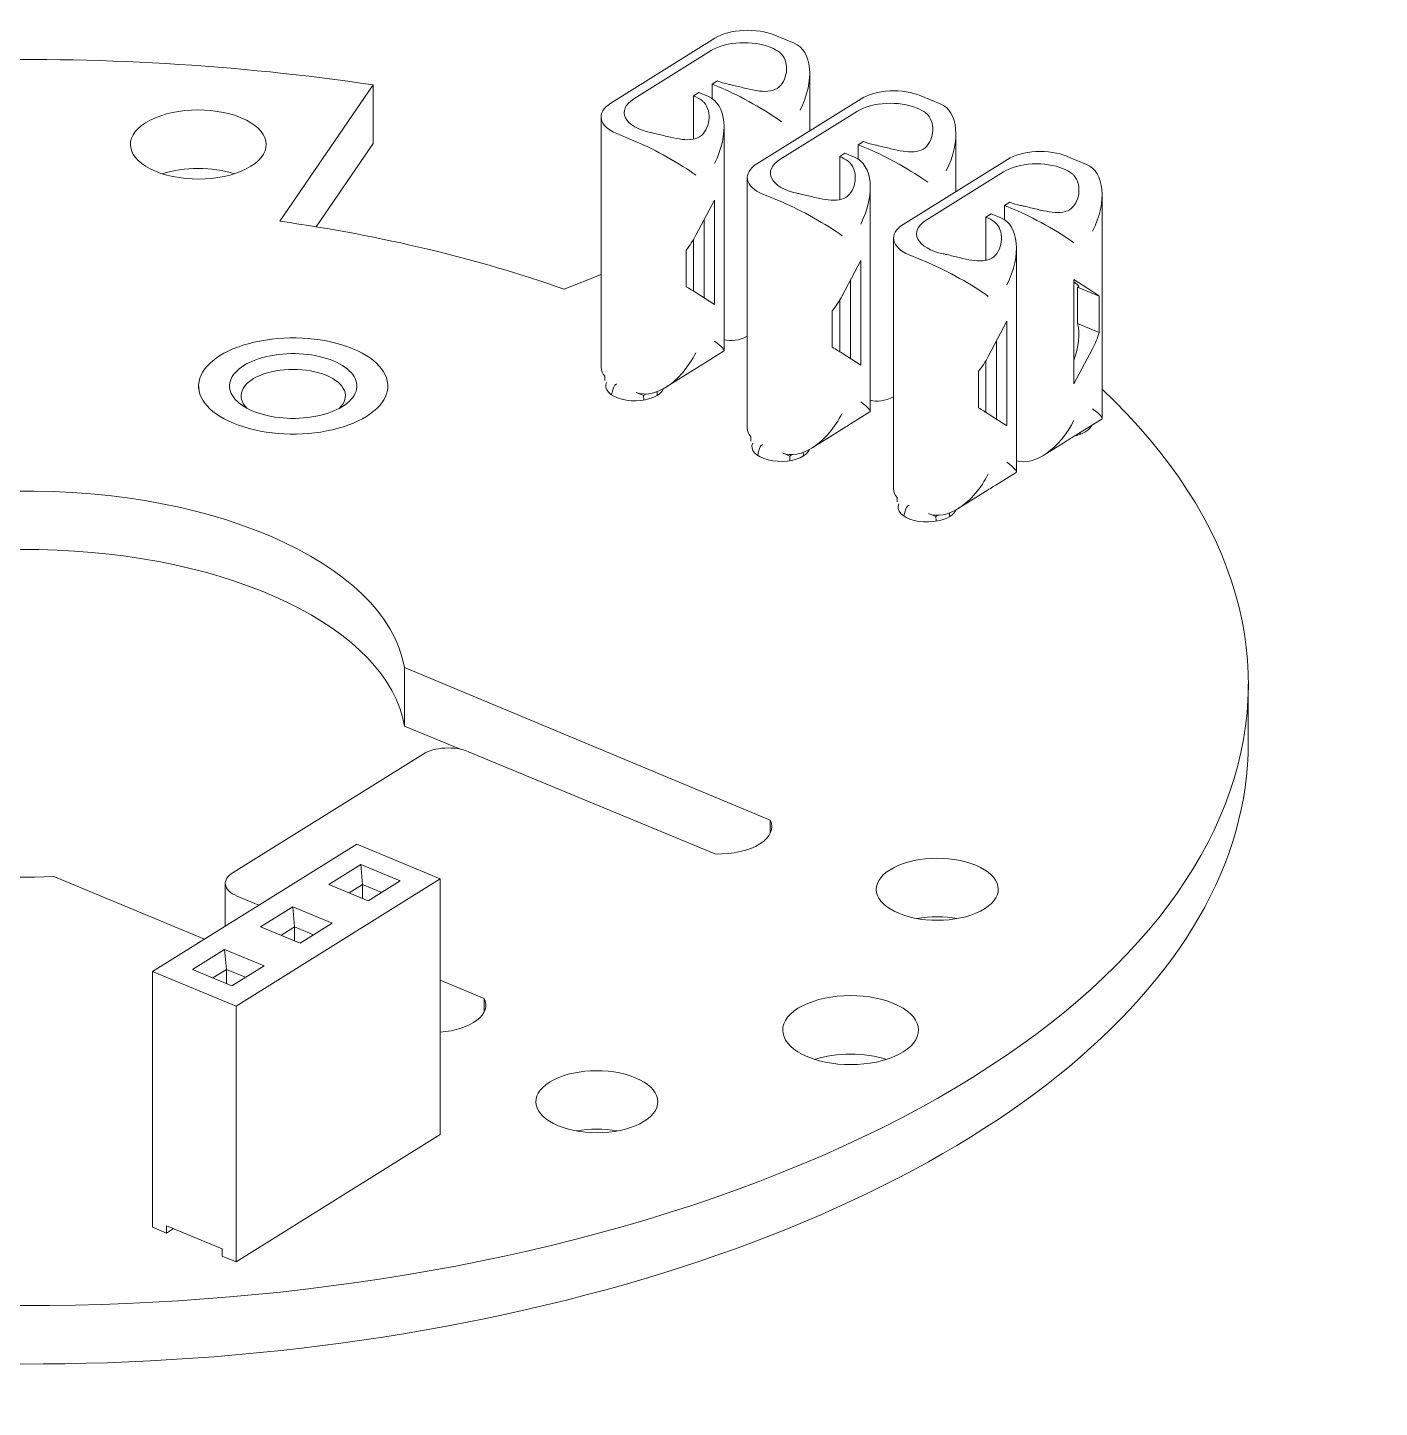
# Model space of a CAD drawing. Header units: millimetres. Extents: x 0 to 420, y 0 to 297.
# Drawn here: x 314.41 to 346.27, y 206.48 to 239 of the extents above; entities that cross this region are included whole.
import ezdxf

# ---------------------------------------------------------------- set-up
doc = ezdxf.new("R2010")
doc.units = ezdxf.units.MM

# ---------------------------------------------------------------- blocks, each defined once
blk = doc.blocks.new('A$C5d51d3c2')
at = {"color": 0, "linetype": 'Continuous', "lineweight": 0, "extrusion": (3.88578e-16, 0.861051, 0.508519)}
for p, q in [((311.984, 133.195), (309.526, 131.661)), ((313.848, 133.078), (313.391, 133.267)), ((310.07, 131.764), (311.896, 132.903)), ((314.216, 132.367), (314.216, 131.01)), ((301.731, 128.881), (303.93, 132.093)), ((303.93, 132.093), (303.93, 130.715)), ((312.04, 132.187), (311.916, 132.11)), ((311.916, 132.11), (312.145, 132.016)), ((311.916, 132.11), (311.916, 131.772)), ((311.601, 131.913), (311.477, 131.836)), ((311.477, 131.836), (311.477, 130.815)), ((311.829, 131.819), (311.601, 131.913)), ((315.429, 131.766), (312.971, 130.233)), ((317.293, 131.65), (316.836, 131.839)), ((313.516, 130.335), (315.342, 131.475)), ((309.301, 131.34), (309.301, 125.433)), ((312.197, 125.835), (312.197, 131.107)), ((302.585, 128.75), (303.93, 130.715)), ((310.126, 130.756), (309.669, 130.946)), ((315.485, 130.759), (315.362, 130.682)), ((317.661, 130.939), (317.661, 129.582)), ((315.046, 130.485), (314.923, 130.408)), ((314.923, 130.408), (314.923, 129.387)), ((315.275, 130.39), (315.046, 130.485)), ((315.362, 130.682), (315.591, 130.587)), ((315.362, 130.682), (315.362, 130.344)), ((320.739, 130.222), (320.281, 130.411)), ((318.874, 130.338), (316.417, 128.805)), ((312.746, 129.912), (312.746, 124.005)), ((316.961, 128.907), (318.787, 130.046)), ((313.572, 129.328), (313.115, 129.518)), ((315.643, 124.406), (315.643, 129.679)), ((321.107, 129.51), (321.107, 124.238)), ((311.973, 129.381), (311.533, 128.55)), ((311.973, 126.918), (311.973, 129.381)), ((318.93, 129.331), (318.807, 129.254)), ((318.807, 129.254), (319.036, 129.159)), ((318.807, 129.254), (318.807, 128.915)), ((311.729, 127.075), (311.729, 128.92)), ((318.491, 129.057), (318.368, 128.98)), ((318.368, 128.98), (318.368, 127.958)), ((318.72, 128.962), (318.491, 129.057)), ((311.477, 128.451), (311.477, 127.236)), ((316.192, 128.484), (316.192, 122.577)), ((311.304, 128.201), (311.304, 127.34)), ((319.088, 122.978), (319.088, 128.251)), ((315.418, 127.953), (314.979, 127.122)), ((315.418, 125.49), (315.418, 127.953)), ((317.017, 127.9), (316.56, 128.09)), ((309.301, 127.623), (308.433, 127.281)), ((315.174, 125.647), (315.174, 127.492)), ((320.882, 127.227), (320.443, 127.51)), ((320.443, 127.51), (320.443, 125.047)), ((311.533, 127.201), (311.973, 126.918)), ((320.531, 126.468), (320.531, 127.329)), ((320.531, 127.329), (321.038, 127.119)), ((314.923, 127.023), (314.923, 125.808)), ((321.038, 126.258), (321.038, 127.119)), ((314.749, 126.773), (314.749, 125.912)), ((318.863, 126.525), (318.424, 125.694)), ((318.863, 124.062), (318.863, 126.525)), ((320.531, 126.468), (321.038, 126.258)), ((318.62, 124.219), (318.62, 126.064)), ((320.443, 125.047), (320.882, 125.878)), ((312.188, 125.818), (311.736, 125.536)), ((314.979, 125.773), (315.418, 125.49)), ((318.368, 125.595), (318.368, 124.38)), ((309.386, 125.125), (309.386, 125.228)), ((311.471, 125.371), (310.826, 124.968)), ((318.195, 125.345), (318.195, 124.484)), ((299.815, 124.999), (299.815, 124.93)), ((304.273, 124.999), (304.273, 124.93)), ((310.623, 124.778), (310.62, 124.865)), ((310.301, 124.777), (310.126, 124.849)), ((310.352, 124.809), (310.301, 124.777)), ((310.301, 124.777), (310.304, 124.668)), ((315.634, 124.39), (315.181, 124.108)), ((318.424, 124.345), (318.863, 124.062)), ((321.098, 124.221), (320.452, 123.819)), ((314.917, 123.943), (314.271, 123.54)), ((320.593, 123.906), (320.592, 123.862)), ((312.831, 123.697), (312.831, 123.8)), ((320.188, 123.654), (319.735, 123.371)), ((313.746, 123.349), (313.572, 123.421)), ((313.797, 123.381), (313.746, 123.349)), ((313.746, 123.349), (313.75, 123.24)), ((314.068, 123.35), (314.065, 123.437)), ((319.079, 122.962), (318.626, 122.679)), ((316.276, 122.269), (316.276, 122.372)), ((318.362, 122.515), (317.717, 122.112)), ((317.192, 121.921), (317.017, 121.993)), ((317.243, 121.953), (317.192, 121.921)), ((317.514, 121.922), (317.511, 122.009)), ((317.192, 121.921), (317.195, 121.811)), ((304.666, 118.364), (313.286, 114.771)), ((304.666, 118.364), (304.666, 116.986)), ((324.553, 116.597), (324.553, 117.975)), ((304.666, 116.986), (305.964, 116.445)), ((305.106, 116.327), (300.632, 113.536)), ((312.002, 113.97), (306.178, 116.382)), ((313.286, 114.771), (313.286, 114.46)), ((303.542, 114.205), (298.727, 111.202)), ((305.51, 113.389), (303.542, 114.205)), ((303.638, 113.726), (302.88, 113.253)), ((303.638, 113.725), (302.88, 113.253)), ((304.568, 113.341), (303.638, 113.726)), ((303.638, 113.726), (303.638, 113.725)), ((304.567, 113.34), (303.638, 113.725)), ((303.638, 113.725), (303.681, 113.254)), ((299.952, 111.966), (296.402, 113.437)), ((300.442, 112.272), (300.442, 113.28)), ((300.696, 110.386), (305.51, 113.389)), ((302.88, 113.253), (303.81, 112.868)), ((303.681, 113.254), (303.36, 113.054)), ((303.681, 113.253), (303.361, 113.054)), ((304.13, 113.067), (303.681, 113.254)), ((304.13, 113.067), (303.681, 113.253)), ((303.681, 113.253), (303.681, 112.921)), ((303.81, 112.868), (304.568, 113.341)), ((305.51, 107.362), (305.51, 113.389)), ((300.723, 112.98), (301.236, 112.767)), ((302.033, 112.725), (301.275, 112.252)), ((302.033, 112.724), (301.276, 112.252)), ((302.963, 112.339), (302.033, 112.725)), ((302.033, 112.725), (302.033, 112.724)), ((302.962, 112.339), (302.033, 112.724)), ((302.033, 112.724), (302.076, 112.253)), ((301.275, 112.252), (302.205, 111.866)), ((302.076, 112.253), (301.755, 112.053)), ((302.076, 112.252), (301.756, 112.052)), ((302.525, 112.066), (302.076, 112.253)), ((302.525, 112.066), (302.076, 112.252)), ((302.076, 112.252), (302.076, 111.92)), ((302.205, 111.866), (302.963, 112.339)), ((300.428, 111.724), (299.67, 111.251)), ((300.428, 111.723), (299.671, 111.25)), ((301.358, 111.338), (300.428, 111.724)), ((300.428, 111.724), (300.428, 111.723)), ((301.357, 111.338), (300.428, 111.723)), ((300.428, 111.723), (300.471, 111.251)), ((299.67, 111.251), (300.6, 110.865)), ((300.471, 111.251), (300.15, 111.052)), ((300.471, 111.251), (300.151, 111.051)), ((300.92, 111.065), (300.471, 111.251)), ((300.92, 111.065), (300.471, 111.251)), ((300.471, 111.251), (300.471, 110.919)), ((300.6, 110.865), (301.358, 111.338)), ((298.727, 105.175), (298.727, 111.202)), ((298.727, 111.202), (300.696, 110.386)), ((305.51, 110.995), (306.545, 110.566)), ((306.545, 110.566), (306.545, 110.255)), ((300.696, 104.358), (300.696, 110.386)), ((300.696, 104.358), (305.51, 107.362)), ((298.727, 105.175), (299.055, 105.039)), ((299.055, 105.039), (299.055, 105.211)), ((299.055, 105.211), (300.368, 104.667)), ((299.221, 105.142), (299.055, 105.039)), ((300.368, 104.494), (300.368, 104.667)), ((300.368, 104.494), (300.696, 104.358))]:
    blk.add_line(p, q, dxfattribs=at)
at = {"color": 0, "linetype": 'Continuous', "lineweight": 0}
for centre, major_axis, ratio, start_param, end_param in [((312.759, 132.873), (-1, 0), 0.508519, -2.2547, -0.683903), ((313.216, 131.823), (0.683, 1.231), 0.593722, -1.503185, 0.067611), ((295.752, 117.975), (-28.942, 0), 0.508519, -1.857258, -1.511942), ((316.204, 131.445), (-1, 0), 0.508519, -2.2547, -0.683903), ((299.807, 130.69), (1.6, 0), 0.508519, -0.683903, 5.599282), ((310.301, 131.34), (-1, 0), 0.508519, -0.683903, 0.886893), ((316.661, 130.394), (0.683, 1.231), 0.593722, -1.503185, 0.067611), ((310.758, 130.289), (0.998, -0.554), 0.122054, 0.751515, 2.322311), ((319.65, 130.017), (-1, 0), 0.508519, -2.2547, -0.683903), ((299.807, 129.312), (-1.6, 0), 0.508519, -2.131979, -1.009614), ((313.746, 129.912), (-1, 0), 0.508519, -0.683903, 0.886893), ((320.107, 128.966), (0.683, 1.231), 0.593722, -1.503185, 0.067611), ((314.204, 128.861), (0.998, -0.554), 0.122054, 0.751515, 2.322311), ((295.752, 117.975), (-22.264, 0), 0.508519, -2.176795, -1.842692), ((317.192, 128.484), (-1, 0), 0.508519, -0.683903, 0.886893), ((317.649, 127.433), (0.998, -0.554), 0.122054, 0.751515, 2.322311), ((319.562, 127.847), (0.999, -0.511), 0.089128, -0.206254, 0.539262), ((320.107, 127.549), (0.999, -0.511), 0.089128, 0.419483, 0.729422), ((312.777, 127.364), (0.683, 1.231), 0.593722, -3.008265, -2.420701), ((319.562, 125.697), (0.701, 1.16), 0.614719, -1.287513, -0.541997), ((320.107, 126.199), (0.701, 1.16), 0.614719, -1.477673, -1.167734), ((311.197, 126.379), (0.998, -0.554), 0.122054, -0.067611, 0.751515), ((295.752, 117.975), (28.801, 0), 0.508519, -2.261918, 0.494207), ((310.094, 124.999), (-0.685, 0), 0.508519, -0.239207, 2.457689), ((310.301, 104.268), (0.645, -20.773), 0.036802, -3.158202, -2.986891), ((310.094, 124.999), (0.685, 0), 0.508519, -0.683903, -0.191355), ((314.643, 124.95), (0.998, -0.554), 0.122054, -0.067611, 0.751515), ((316.222, 125.936), (0.683, 1.231), 0.593722, -3.008265, -2.420701), ((319.668, 124.508), (0.683, 1.231), 0.593722, -3.008265, -1.503185), ((320.194, 124.145), (0.685, 0), 0.508519, -1.168249, -0.683903), ((320.194, 124.145), (0.685, 0), 0.508519, -0.683903, -0.199558), ((313.539, 123.571), (-0.685, 0), 0.508519, -0.239207, 2.457689), ((313.746, 102.84), (0.645, -20.773), 0.036802, -3.158202, -2.986891), ((313.539, 123.571), (0.685, 0), 0.508519, -0.683903, -0.191355), ((318.088, 123.522), (0.998, -0.554), 0.122054, -0.067611, 0.751515), ((316.984, 122.143), (-0.685, 0), 0.508519, -0.239207, 2.457689), ((317.192, 101.412), (0.645, -20.773), 0.036802, -3.158202, -2.986891), ((316.984, 122.143), (0.685, 0), 0.508519, -0.683903, -0.191355), ((295.752, 116.597), (28.801, 0), 0.508519, -2.261918, 0), ((305.696, 116.082), (-0.762, 0), 0.508519, -2.254734, -0.683869), ((301.204, 113.28), (-0.762, 0), 0.508519, -0.721063, 0.886893), ((315.18, 109.82), (1.6, 0), 0.508519, -0.683903, 5.599282), ((315.18, 108.442), (-1.6, 0), 0.508519, -2.131979, -1.009614)]:
    blk.add_ellipse(centre, major_axis=major_axis, ratio=ratio, start_param=start_param, end_param=end_param, dxfattribs=at)
at = {"color": 0, "linetype": 'Continuous', "lineweight": 0, "extrusion": (-2.55269e-17, -1.11022e-16, -1)}
for centre in [(312.672, 132.581), (316.117, 131.153), (319.562, 129.725)]:
    blk.add_ellipse(centre, major_axis=(1, 0), ratio=0.508519, start_param=-2.457689, end_param=-0.886893, dxfattribs=at)
at = {"color": 0, "linetype": 'Continuous', "lineweight": 0, "extrusion": (1.52419e-16, 5.55112e-17, -1)}
for centre in [(312.672, 132.581), (316.117, 131.153), (319.562, 129.725)]:
    blk.add_ellipse(centre, major_axis=(1, 0), ratio=0.508519, start_param=-0.886893, end_param=-0.587437, dxfattribs=at)
at = {"color": 0, "linetype": 'Continuous', "lineweight": 0, "extrusion": (1.38305e-16, 1.66533e-16, -1)}
for centre in [(312.672, 132.581), (316.117, 131.153), (319.562, 129.725)]:
    blk.add_ellipse(centre, major_axis=(-1, 0), ratio=0.508519, start_param=-1.186348, end_param=-0.886893, dxfattribs=at)
at = {"color": 0, "linetype": 'Continuous', "lineweight": 0, "extrusion": (-4.63134e-16, -9.49213e-16, -1)}
for centre in [(312.777, 131.549), (316.222, 130.121), (319.668, 128.692)]:
    blk.add_ellipse(centre, major_axis=(-0.998, 0.554), ratio=0.122054, start_param=-5.463904, end_param=-3.893107, dxfattribs=at)
at = {"color": 0, "linetype": 'Continuous', "lineweight": 0, "extrusion": (-2.82285e-17, 2.22045e-16, -1)}
for centre in [(310.846, 131.442), (314.291, 130.014), (317.736, 128.586)]:
    blk.add_ellipse(centre, major_axis=(-1, 0), ratio=0.508519, start_param=-1.186348, end_param=0.683903, dxfattribs=at)
at = {"color": 0, "linetype": 'Continuous', "lineweight": 0, "extrusion": (-5.64569e-17, 3.14256e-32, -1)}
for centre in [(310.846, 131.442), (314.291, 130.014), (317.736, 128.586)]:
    blk.add_ellipse(centre, major_axis=(1, 0), ratio=0.508519, start_param=-0.886893, end_param=-0.587437, dxfattribs=at)
at = {"color": 0, "linetype": 'Continuous', "lineweight": 0, "extrusion": (5.31929e-18, 1.24013e-16, -1)}
for centre in [(311.197, 130.563), (314.643, 129.135), (318.088, 127.707)]:
    blk.add_ellipse(centre, major_axis=(0.683, 1.231), ratio=0.593722, start_param=-0.067611, end_param=1.503185, dxfattribs=at)
at = {"color": 0, "linetype": 'Continuous', "lineweight": 0, "extrusion": (4.9649e-18, 6.18644e-17, -1)}
for centre in [(310.758, 128.872), (314.204, 127.444), (317.649, 126.015)]:
    blk.add_ellipse(centre, major_axis=(0.701, 1.16), ratio=0.614719, start_param=1.477673, end_param=1.787611, dxfattribs=at)
at = {"color": 0, "linetype": 'Continuous', "lineweight": 0, "extrusion": (6.33183e-16, 1.42194e-15, -1)}
for centre in [(310.758, 127.522), (314.204, 126.094), (317.649, 124.666)]:
    blk.add_ellipse(centre, major_axis=(-0.999, 0.511), ratio=0.089128, start_param=-4.180953, end_param=-3.871014, dxfattribs=at)
at = {"color": 0, "linetype": 'Continuous', "lineweight": 0, "extrusion": (2.04808e-17, -1.66533e-16, -1)}
blk.add_ellipse((302.044, 124.999), major_axis=(-2.229, 0), ratio=0.508519, start_param=-0.886893, end_param=2.2547, dxfattribs=at)
at = {"color": 0, "linetype": 'Continuous', "lineweight": 0, "extrusion": (-1.11022e-16, -5.55112e-17, -1)}
blk.add_ellipse((302.044, 124.999), major_axis=(-1.5, 0), ratio=0.508519, start_param=-0.886893, end_param=2.2547, dxfattribs=at)
at = {"color": 0, "linetype": 'Continuous', "lineweight": 0, "extrusion": (-3.50304e-17, -1.66533e-16, -1)}
blk.add_ellipse((302.044, 124.999), major_axis=(2.229, 0), ratio=0.508519, start_param=-0.886893, end_param=2.2547, dxfattribs=at)
at = {"color": 0, "linetype": 'Continuous', "lineweight": 0, "extrusion": (-7.33844e-17, 2.04797e-32, -1)}
blk.add_ellipse((302.044, 124.999), major_axis=(1.5, 0), ratio=0.508519, start_param=-0.886893, end_param=2.2547, dxfattribs=at)
at = {"color": 0, "linetype": 'Continuous', "lineweight": 0, "extrusion": (-7.54715e-17, -2.1611e-17, -1)}
for centre in [(310.758, 126.105), (314.204, 124.676), (317.649, 123.248)]:
    blk.add_ellipse(centre, major_axis=(0.683, 1.231), ratio=0.593722, start_param=1.503185, end_param=3.073982, dxfattribs=at)
at = {"color": 0, "linetype": 'Continuous', "lineweight": 0, "extrusion": (-5.55112e-17, 5.55112e-17, -1)}
blk.add_ellipse((302.044, 124.766), major_axis=(-1.23, 0), ratio=0.508519, start_param=-0.488476, end_param=2.2547, dxfattribs=at)
at = {"color": 0, "linetype": 'Continuous', "lineweight": 0, "extrusion": (5.50431e-18, 5.55112e-17, -1)}
blk.add_ellipse((302.044, 124.766), major_axis=(1.23, 0), ratio=0.508519, start_param=-0.886893, end_param=0.488476, dxfattribs=at)
at = {"color": 0, "linetype": 'Continuous', "lineweight": 0, "extrusion": (-4.23427e-17, 1.66533e-16, -1)}
for centre in [(310.301, 125.433), (313.746, 124.005), (317.192, 122.577)]:
    blk.add_ellipse(centre, major_axis=(-1, 0), ratio=0.508519, start_param=-0.414521, end_param=0, dxfattribs=at)
at = {"color": 0, "linetype": 'Continuous', "lineweight": 0, "extrusion": (-4.28224e-16, -7.14653e-16, -1)}
blk.add_ellipse((320.107, 124.782), major_axis=(-0.998, 0.554), ratio=0.122054, start_param=-3.893107, end_param=-3.073982, dxfattribs=at)
at = {"color": 0, "linetype": 'Continuous', "lineweight": 0, "extrusion": (5.67938e-17, 1.11022e-16, -1)}
blk.add_ellipse((295.752, 117.975), major_axis=(-8.947, 0), ratio=0.508519, start_param=-1.643534, end_param=3.056077, dxfattribs=at)
at = {"color": 0, "linetype": 'Continuous', "lineweight": 0, "extrusion": (-4.79181e-17, -5.55112e-17, -1)}
blk.add_ellipse((295.752, 116.597), major_axis=(-8.947, 0), ratio=0.508519, start_param=0.151994, end_param=3.056077, dxfattribs=at)
at = {"color": 0, "linetype": 'Continuous', "lineweight": 0, "extrusion": (-2.21704e-17, 3.88578e-16, -1)}
blk.add_ellipse((312.053, 114.615), major_axis=(1.27, 0), ratio=0.508519, start_param=-0.243392, end_param=1.611199, dxfattribs=at)
at = {"color": 0, "linetype": 'Continuous', "lineweight": 0, "extrusion": (-1.27241e-16, -1.11022e-16, -1)}
for centre in [(317.223, 113.139), (309.199, 108.133)]:
    blk.add_ellipse(centre, major_axis=(-1.437, 0), ratio=0.508519, start_param=-0.886893, end_param=5.396292, dxfattribs=at)
at = {"color": 0, "linetype": 'Continuous', "lineweight": 0, "extrusion": (-9.13761e-17, 1.11022e-16, -1)}
blk.add_ellipse((317.223, 111.761), major_axis=(1.437, 0), ratio=0.508519, start_param=-1.910768, end_param=-1.230825, dxfattribs=at)
at = {"color": 0, "linetype": 'Continuous', "lineweight": 0, "extrusion": (-3.3284e-17, 8.3649e-33, -1)}
blk.add_ellipse((305.313, 110.41), major_axis=(1.27, 0), ratio=0.508519, start_param=-0.243392, end_param=1.414518, dxfattribs=at)
at = {"color": 0, "linetype": 'Continuous', "lineweight": 0, "extrusion": (0, 0, -1)}
blk.add_ellipse((309.199, 106.755), major_axis=(1.437, 0), ratio=0.508519, start_param=-1.910768, end_param=-1.230825, dxfattribs=at)
at = {"color": 0, "linetype": 'Continuous', "lineweight": 0}
for points, knots in [([(312.296, 132.11), (312.326, 132.104), (312.356, 132.097), (312.479, 132.07), (312.582, 132.044), (312.785, 131.996), (312.884, 131.974), (313.058, 131.946), (313.147, 131.938), (313.311, 131.95), (313.386, 131.972), (313.507, 132.047), (313.559, 132.105), (313.634, 132.241), (313.657, 132.32), (313.676, 132.467), (313.673, 132.549), (313.634, 132.7), (313.599, 132.768), (313.538, 132.835), (313.522, 132.85), (313.504, 132.863)], [-0.4047892, -0.4047892, -0.4047892, -0.4047892, -0.3954885, -0.3954885, -0.3661012, -0.3661012, -0.3367139, -0.3367139, -0.308117, -0.308117, -0.2795202, -0.2795202, -0.2509234, -0.2509234, -0.2223265, -0.2223265, -0.1929392, -0.1929392, -0.1635519, -0.1635519, -0.1542512, -0.1542512, -0.1542512, -0.1542512]), ([(310.471, 130.971), (310.5, 130.965), (310.53, 130.958), (310.653, 130.93), (310.756, 130.905), (310.959, 130.857), (311.058, 130.835), (311.232, 130.807), (311.321, 130.799), (311.486, 130.811), (311.56, 130.833), (311.681, 130.908), (311.733, 130.966), (311.808, 131.102), (311.831, 131.181), (311.85, 131.328), (311.847, 131.41), (311.808, 131.561), (311.773, 131.629), (311.712, 131.695), (311.696, 131.71), (311.678, 131.724)], [-0.4047892, -0.4047892, -0.4047892, -0.4047892, -0.3954885, -0.3954885, -0.3661012, -0.3661012, -0.3367139, -0.3367139, -0.308117, -0.308117, -0.2795202, -0.2795202, -0.2509234, -0.2509234, -0.2223265, -0.2223265, -0.1929392, -0.1929392, -0.1635519, -0.1635519, -0.1542512, -0.1542512, -0.1542512, -0.1542512]), ([(315.742, 130.682), (315.772, 130.676), (315.802, 130.669), (315.925, 130.641), (316.028, 130.616), (316.23, 130.567), (316.33, 130.545), (316.503, 130.518), (316.593, 130.509), (316.757, 130.522), (316.832, 130.544), (316.952, 130.619), (317.005, 130.677), (317.08, 130.813), (317.102, 130.892), (317.121, 131.039), (317.118, 131.121), (317.08, 131.272), (317.044, 131.34), (316.983, 131.406), (316.967, 131.421), (316.949, 131.435)], [-0.4047892, -0.4047892, -0.4047892, -0.4047892, -0.3954885, -0.3954885, -0.3661012, -0.3661012, -0.3367139, -0.3367139, -0.308117, -0.308117, -0.2795202, -0.2795202, -0.2509234, -0.2509234, -0.2223265, -0.2223265, -0.1929392, -0.1929392, -0.1635519, -0.1635519, -0.1542512, -0.1542512, -0.1542512, -0.1542512]), ([(313.916, 129.543), (313.946, 129.537), (313.976, 129.53), (314.099, 129.502), (314.202, 129.476), (314.404, 129.428), (314.504, 129.406), (314.678, 129.379), (314.767, 129.37), (314.931, 129.383), (315.006, 129.405), (315.126, 129.48), (315.179, 129.537), (315.254, 129.674), (315.276, 129.752), (315.295, 129.9), (315.292, 129.982), (315.254, 130.133), (315.218, 130.201), (315.157, 130.267), (315.141, 130.282), (315.123, 130.296)], [-0.4047892, -0.4047892, -0.4047892, -0.4047892, -0.3954885, -0.3954885, -0.3661012, -0.3661012, -0.3367139, -0.3367139, -0.308117, -0.308117, -0.2795202, -0.2795202, -0.2509234, -0.2509234, -0.2223265, -0.2223265, -0.1929392, -0.1929392, -0.1635519, -0.1635519, -0.1542512, -0.1542512, -0.1542512, -0.1542512]), ([(319.187, 129.254), (319.217, 129.248), (319.247, 129.241), (319.37, 129.213), (319.473, 129.187), (319.676, 129.139), (319.775, 129.117), (319.949, 129.09), (320.038, 129.081), (320.202, 129.094), (320.277, 129.116), (320.398, 129.191), (320.45, 129.248), (320.525, 129.385), (320.548, 129.463), (320.566, 129.611), (320.563, 129.693), (320.525, 129.844), (320.49, 129.912), (320.429, 129.978), (320.412, 129.993), (320.395, 130.007)], [-0.4047892, -0.4047892, -0.4047892, -0.4047892, -0.3954885, -0.3954885, -0.3661012, -0.3661012, -0.3367139, -0.3367139, -0.308117, -0.308117, -0.2795202, -0.2795202, -0.2509234, -0.2509234, -0.2223265, -0.2223265, -0.1929392, -0.1929392, -0.1635519, -0.1635519, -0.1542512, -0.1542512, -0.1542512, -0.1542512]), ([(317.361, 128.115), (317.391, 128.108), (317.421, 128.102), (317.544, 128.074), (317.647, 128.048), (317.85, 128), (317.949, 127.978), (318.123, 127.951), (318.212, 127.942), (318.376, 127.955), (318.451, 127.977), (318.572, 128.052), (318.624, 128.109), (318.699, 128.246), (318.722, 128.324), (318.741, 128.472), (318.737, 128.554), (318.699, 128.704), (318.664, 128.772), (318.603, 128.839), (318.586, 128.854), (318.569, 128.868)], [-0.4047892, -0.4047892, -0.4047892, -0.4047892, -0.3954885, -0.3954885, -0.3661012, -0.3661012, -0.3367139, -0.3367139, -0.308117, -0.308117, -0.2795202, -0.2795202, -0.2509234, -0.2509234, -0.2223265, -0.2223265, -0.1929392, -0.1929392, -0.1635519, -0.1635519, -0.1542512, -0.1542512, -0.1542512, -0.1542512]), ([(311.736, 125.536), (311.703, 125.515), (311.664, 125.491), (311.577, 125.438), (311.527, 125.405), (311.471, 125.371)], [-0.85906484, -0.85906484, -0.85906484, -0.85906484, -0.83856061, -0.83856061, -0.81805637, -0.81805637, -0.81805637, -0.81805637]), ([(315.181, 124.108), (315.148, 124.087), (315.109, 124.063), (315.023, 124.009), (314.972, 123.977), (314.917, 123.943)], [-0.85906484, -0.85906484, -0.85906484, -0.85906484, -0.83856061, -0.83856061, -0.81805637, -0.81805637, -0.81805637, -0.81805637]), ([(320.452, 123.819), (320.42, 123.798), (320.381, 123.774), (320.294, 123.72), (320.243, 123.688), (320.188, 123.654)], [-0.85906484, -0.85906484, -0.85906484, -0.85906484, -0.83856061, -0.83856061, -0.81805637, -0.81805637, -0.81805637, -0.81805637]), ([(318.626, 122.679), (318.594, 122.659), (318.555, 122.635), (318.468, 122.581), (318.417, 122.549), (318.362, 122.515)], [-0.85906484, -0.85906484, -0.85906484, -0.85906484, -0.83856061, -0.83856061, -0.81805637, -0.81805637, -0.81805637, -0.81805637])]:
    blk.add_open_spline(points, degree=3, knots=knots, dxfattribs=at)

msp = doc.modelspace()

# ---------------------------------------------------------------- block references
msp.add_blockref('A$C5d51d3c2', (18.629, 105.552))

doc.saveas('drawing.dxf')
